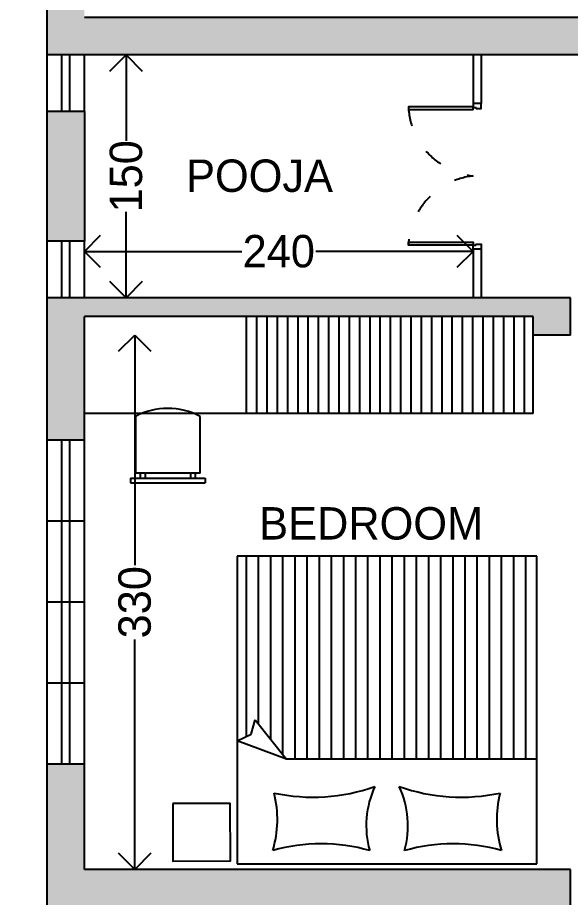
# Model space of a CAD drawing. Header units: inches. Extents: x -706 to 45253, y -3984 to 13819.
# Drawn here: x 36230 to 36571, y -996 to -453 of the extents above; entities that cross this region are included whole.
import ezdxf

# ---------------------------------------------------------------- set-up
doc = ezdxf.new("R2010")
doc.units = ezdxf.units.IN
doc.header["$PDMODE"] = 99
doc.header["$PDSIZE"] = 0.2
doc.linetypes.add('ACAD_ISO03W100', pattern=[30, 12, -18])
for name, color, linetype in [('BC-FURNITURE', 8, 'Continuous'), ('BC-GREYCOLOR', 8, 'Continuous'), ('BC-Hatch', 8, 'Continuous'), ('BC-JOINARY', 27, 'Continuous'), ('BC-WALLS', 1, 'Continuous'), ('BC-WHITECOLOR', 7, 'Continuous'), ('FUR', 8, 'Continuous')]:
    doc.layers.add(name, color=color, linetype=linetype)
doc.styles.add('BC-1IN100-1', font='FreeSans.ttf', dxfattribs={"height": 20})
doc.styles.add('style2', font='FreeSans.ttf')
doc.dimstyles.new('BC-1IN100-1', dxfattribs={"dimtxt": 20, "dimasz": 20, "dimexe": 0.18, "dimexo": 0.0625, "dimgap": 1, "dimtad": 0, "dimtoh": 1, "dimdec": 1, "dimzin": 12, "dimdsep": 46, "dimtxsty": 'BC-1IN100-1', "dimblk": 'OPEN90', "dimcen": 0.09, "dimse1": 1, "dimse2": 1, "dimclrd": 256, "dimclre": 256, "dimclrt": 7, "dimadec": 0, "dimazin": 0, "dimtfac": 1, "dimtdec": 1, "dimtofl": 0, "dimtmove": 1, "dimatfit": 3, "dimldrblk": 'OPEN90', "dimfxl": 0, "dimtolj": 1, "dimtzin": 0, "dimlwd": -1, "dimarcsym": 0})

# ---------------------------------------------------------------- blocks, each defined once
blk = doc.blocks.new('chair- 1')
at = {"layer": 'BC-FURNITURE'}
for p, q in [((119.5, -460.5), (73.5, -460.5)), ((73.5, -463.5), (73.5, -460.5)), ((119.5, -463.5), (119.5, -460.5)), ((119.5, -463.5), (73.5, -463.5)), ((76.5, -466.5), (76.5, -501.5)), ((76.5, -466.5), (116.5, -466.5)), ((79.5, -466.5), (79.5, -463.5)), ((82.5, -466.5), (82.5, -463.5)), ((110.5, -466.5), (110.5, -463.5)), ((113.5, -466.5), (113.5, -463.5)), ((116.5, -501.5), (116.5, -466.5))]:
    blk.add_line(p, q, dxfattribs=at)
blk.add_arc((96.5, -464), 42.5, 241.9275, 298.0725, dxfattribs=at)
blk = doc.blocks.new('_Open90')
at = {"color": 0, "linetype": 'ByBlock', "lineweight": -2}
for p, q in [((-0.5, 0.5), (0, 0)), ((0, 0), (-1, 0)), ((0, 0), (-0.5, -0.5))]:
    blk.add_line(p, q, dxfattribs=at)
blk = doc.blocks.new('*D770')
at = {"layer": 'BC-Hatch'}
for p, q in [((36291.06, -419.88), (36443.15, -419.88)), ((36641.06, -419.88), (36488.96, -419.88))]:
    blk.add_line(p, q, dxfattribs=at)
at = {"layer": 'Defpoints', "color": 0}
for p in [(36271.06, -419.88), (36271.06, -452.57), (36661.06, -452.57)]:
    blk.add_point(p, dxfattribs=at)
at = {"layer": 'BC-Hatch', "xscale": 20, "yscale": 20, "zscale": 20, "rotation": 180}
blk.add_blockref('_Open90', (36271.06, -419.88), dxfattribs=at)
at = {"layer": 'BC-Hatch', "xscale": 20, "yscale": 20, "zscale": 20}
blk.add_blockref('_Open90', (36661.06, -419.88), dxfattribs=at)
at = {"layer": 'BC-Hatch', "color": 7, "insert": (36466.06, -419.88), "char_height": 20, "attachment_point": 5, "style": 'BC-1IN100-1'}
blk.add_mtext('\\A1;390', dxfattribs=at)
blk = doc.blocks.new('*D772')
at = {"layer": 'BC-Hatch'}
for p, q in [((36302.15, -668.57), (36302.15, -790.67)), ((36302.15, -958.57), (36302.15, -836.48))]:
    blk.add_line(p, q, dxfattribs=at)
at = {"layer": 'Defpoints', "color": 0}
for p in [(36302.15, -648.57), (36361.06, -648.57), (36361.06, -978.57)]:
    blk.add_point(p, dxfattribs=at)
at = {"layer": 'BC-Hatch', "xscale": 20, "yscale": 20, "zscale": 20}
for p, rotation in [((36302.15, -648.57), 90), ((36302.15, -978.57), 270)]:
    blk.add_blockref('_Open90', p, dxfattribs=dict(at, rotation=rotation))
at = {"layer": 'BC-Hatch', "color": 7, "insert": (36302.15, -813.57), "char_height": 20, "attachment_point": 5, "rotation": 90, "style": 'BC-1IN100-1'}
blk.add_mtext('\\A1;330', dxfattribs=at)
blk = doc.blocks.new('*D781')
at = {"layer": 'BC-Hatch'}
for p, q in [((36296.83, -495.57), (36296.83, -528.63)), ((36296.83, -605.57), (36296.83, -572.52))]:
    blk.add_line(p, q, dxfattribs=at)
at = {"layer": 'Defpoints', "color": 0}
for p in [(36271.06, -475.57), (36296.83, -475.57), (36271.06, -625.57)]:
    blk.add_point(p, dxfattribs=at)
at = {"layer": 'BC-Hatch', "xscale": 20, "yscale": 20, "zscale": 20}
for p, rotation in [((36296.83, -475.57), 90), ((36296.83, -625.57), 270)]:
    blk.add_blockref('_Open90', p, dxfattribs=dict(at, rotation=rotation))
at = {"layer": 'BC-Hatch', "color": 7, "insert": (36296.83, -550.57), "char_height": 20, "attachment_point": 5, "rotation": 90, "style": 'BC-1IN100-1'}
blk.add_mtext('\\A1;150', dxfattribs=at)
blk = doc.blocks.new('*D782')
at = {"layer": 'BC-Hatch'}
for p, q in [((36291.06, -596.92), (36368.18, -596.92)), ((36491.06, -596.92), (36413.94, -596.92))]:
    blk.add_line(p, q, dxfattribs=at)
at = {"layer": 'Defpoints', "color": 0}
for p in [(36511.06, -596.92), (36271.06, -625.57), (36511.06, -625.57)]:
    blk.add_point(p, dxfattribs=at)
at = {"layer": 'BC-Hatch', "xscale": 20, "yscale": 20, "zscale": 20, "rotation": 180}
blk.add_blockref('_Open90', (36271.06, -596.92), dxfattribs=at)
at = {"layer": 'BC-Hatch', "xscale": 20, "yscale": 20, "zscale": 20}
blk.add_blockref('_Open90', (36511.06, -596.92), dxfattribs=at)
at = {"layer": 'BC-Hatch', "color": 7, "insert": (36391.06, -596.92), "char_height": 20, "attachment_point": 5, "style": 'BC-1IN100-1'}
blk.add_mtext('\\A1;240', dxfattribs=at)

msp = doc.modelspace()

# ---------------------------------------------------------------- hatches: boundary and pattern name
at = {"layer": 'BC-GREYCOLOR'}
h = msp.add_hatch(dxfattribs=at)
h.set_pattern_fill('ANSI31', color=256, scale=60, angle=225, style=0)
h.set_pattern_definition([(270, (36273.607, -693.3466), (7.5, -2e-14), [])])
h.paths.add_polyline_path([(36550.41, -910.37), (36550.41, -785.07), (36365.41, -785.07), (36365.41, -899.07), (36374.09, -895.03), (36376.52, -886.15), (36395.92, -910.37)])
at = {"layer": 'BC-Hatch'}
h = msp.add_hatch(color=16, dxfattribs=at)
h.paths.add_polyline_path([(36684.06, -475.57), (36684.06, -378.95), (36678.47, -379.79), (36684.06, -378.8), (36684.06, -368.16), (36667.02, -367.55), (36684.06, -367.93), (36684.06, -347.57), (36661.06, -347.57), (36661.06, -452.57), (36271.06, -452.57), (36271.06, -372.57), (36248.06, -372.57), (36248.06, -475.57)])
h.paths.add_polyline_path([(36271.06, -590.57), (36271.06, -510.57), (36248.06, -510.57), (36248.06, -590.57)])
h.paths.add_polyline_path([(36271.06, -172.57), (36271.06, -111.07), (36548.06, -111.07), (36548.06, -122.57), (36571.06, -122.57), (36571.06, -109.57), (36571.06, -99.57), (36271.06, -99.57), (36271.06, -69.57), (36248.06, -69.57), (36248.06, -172.57)])
h.paths.add_polyline_path([(36684.06, -197.57), (36684.06, -99.57), (36661.06, -99.57), (36661.06, -197.57)])
h.paths.add_polyline_path([(36894.06, -111.07, 1), (36917.06, -111.07, 1)])
h.paths.add_polyline_path([(36894.06, -464.07, 1), (36917.06, -464.07, 1)])
h.paths.add_polyline_path([(37330.06, -475.57), (37330.06, -99.57), (37307.06, -99.57), (37307.06, -475.57)])
h.paths.add_polyline_path([(37330.06, 50.43), (37330.06, 326.43), (37307.06, 326.43), (37307.06, 73.43), (37194.06, 73.43), (37194.06, 50.43)])
h.paths.add_polyline_path([(37007.06, 50.43), (37007.06, 73.43), (36917.06, 73.43), (36917.06, 103.43), (36894.06, 103.43), (36894.06, 50.43)])
h.paths.add_polyline_path([(36684.06, 50.43), (36684.06, 133.43), (36533.06, 133.43), (36533.06, 73.43), (36353.04, 73.43), (36353.04, 133.43), (36341.54, 133.43), (36331.54, 133.43), (36330.04, 133.43), (36330.04, 73.43), (36213.23, 73.43), (36211.7, 73.43), (36181.24, 73.43), (36000.04, 73.43), (36000.04, 313.43), (36330.04, 313.43), (36330.04, 223.43), (36331.54, 223.43), (36341.54, 223.43), (36353.04, 223.43), (36353.04, 313.43), (36533.06, 313.43), (36533.06, 253.43), (36556.06, 253.43), (36556.06, 336.43), (36271.06, 336.43), (36271.06, 441.43), (36248.06, 441.43), (36248.06, 336.43), (35977.04, 336.43), (35977.04, 50.43), (36248.06, 50.43), (36248.06, 20.43), (36271.06, 20.43), (36271.06, 50.43), (36511.06, 50.43), (36511.06, -9.57), (36522.56, -9.57), (36522.56, 50.43), (36556.06, 50.43), (36556.06, 121.93), (36661.06, 121.93), (36661.06, 50.43)])
h.paths.add_polyline_path([(36684.06, 223.43), (36684.06, 719.43), (36566.06, 719.43), (36566.06, 696.43), (36661.06, 696.43), (36661.06, 223.43), (36674.06, 223.43)])
h.paths.add_polyline_path([(36917.06, 253.43), (36917.06, 276.43), (36894.06, 276.43), (36894.06, 253.43)])
h.paths.add_polyline_path([(36917.06, 433.43), (36917.06, 709.43), (36917.06, 719.43), (36894.06, 719.43), (36894.06, 433.43)])
h.paths.add_polyline_path([(37330.06, 426.43), (37330.06, 561.43), (37307.06, 561.43), (37307.06, 486.43), (37307.06, 426.43)])
h = msp.add_hatch(color=16, dxfattribs=at)
h.paths.add_polyline_path([(37330.06, -1001.57), (37330.06, -625.57), (37307.06, -625.57), (37307.06, -1001.57)])
h.paths.add_polyline_path([(37293.27, -1174.57), (37302.17, -1156.79), (37294.62, -1174.57), (37330.06, -1174.57), (37330.06, -1151.57), (37269.9, -1151.57), (37275.77, -1174.57), (37283.49, -1174.57), (37283.63, -1173.68), (37283.58, -1174.57)])
h.paths.add_polyline_path([(37273.93, -1174.57), (37269.73, -1151.57), (37212.06, -1151.57), (37212.06, -1174.57), (37256.94, -1174.57), (37246.42, -1162.09), (37260.9, -1174.57)])
h.paths.add_polyline_path([(37012.06, -1174.57), (37012.06, -1151.57), (36844.06, -1151.57), (36844.06, -1162.35), (36844.06, -1174.57)])
h.paths.add_polyline_path([(36894.06, -990.07, 1), (36917.06, -990.07, 1)])
h.paths.add_polyline_path([(36894.06, -637.07, 1), (36917.06, -637.07, 1)])
h.paths.add_polyline_path([(36684.06, -738.57), (36684.06, -625.57), (36661.06, -625.57), (36661.06, -738.57)])
h.paths.add_polyline_path([(36684.06, -1151.57), (36684.06, -888.57), (36661.06, -888.57), (36661.06, -978.57), (36661.06, -1151.57), (36631.06, -1151.57), (36631.06, -1174.57), (36734.06, -1174.57), (36734.06, -1162.35), (36734.06, -1151.57)])
h.paths.add_polyline_path([(36571.06, -1001.57), (36571.06, -978.57), (36271.06, -978.57), (36271.06, -913.57), (36248.06, -913.57), (36248.06, -1001.57), (36271.06, -1001.57)])
h.paths.add_polyline_path([(36271.06, -713.57), (36271.06, -637.07), (36548.06, -637.07), (36548.06, -648.57), (36571.06, -648.57), (36571.06, -625.57), (36248.06, -625.57), (36248.06, -713.57)])
h.paths.add_polyline_path([(36271.06, -1151.57), (36271.06, -1091.57), (36248.06, -1091.57), (36248.06, -1174.57), (36571.06, -1174.57), (36571.06, -1151.57)])
h.paths.add_polyline_path([(36684.06, -1497.57), (36684.06, -1474.57), (36586.06, -1474.57), (36586.06, -1497.57)])
h.paths.add_polyline_path([(36992.06, -1497.57), (36992.06, -1474.57), (36917.06, -1474.57), (36894.06, -1474.57), (36894.06, -1497.57)])
h.paths.add_polyline_path([(36969.06, -1809.07, 1), (36992.06, -1809.07, 1)])
h.paths.add_polyline_path([(36586.06, -1809.07, 1), (36609.06, -1809.07, 1)])
h.paths.add_polyline_path([(36522.56, -1151.57), (36522.56, -1091.57), (36511.06, -1091.57), (36511.06, -1146.57, 0.002309), (36511.8, -1146.57), (36515.6, -1146.57), (36515.6, -1145.32), (36521.8, -1145.32), (36521.8, -1151.57)], flags=16)
h = msp.add_hatch(dxfattribs=at)
h.set_pattern_fill('ANSI31', color=256, scale=2, angle=45, style=0)
h.set_pattern_definition([(90, (16590.9237, -1178.481), (-6.35, 2e-14), [])])
h.paths.add_polyline_path([(36548.06, -697.07), (36548.06, -648.57), (36548.06, -637.07), (36371.06, -637.07), (36371.06, -697.07)])

# ---------------------------------------------------------------- linework, layer by layer
for p, q in [((36248.06, -510.57), (36248.06, -475.57)), ((36257.06, -510.57), (36257.06, -475.57)), ((36262.06, -510.57), (36262.06, -475.57)), ((36271.06, -510.57), (36271.06, -475.57)), ((36511.06, -475.57), (36511.06, -505.57)), ((36516.06, -475.57), (36516.06, -505.57)), ((36516.06, -505.57), (36511.06, -505.57)), ((36248.06, -625.57), (36248.06, -590.57)), ((36257.06, -625.57), (36257.06, -590.57)), ((36262.06, -625.57), (36262.06, -590.57)), ((36271.06, -625.57), (36271.06, -590.57)), ((36516.06, -595.57), (36511.06, -595.57)), ((36511.06, -595.57), (36511.06, -625.57)), ((36516.06, -595.57), (36516.06, -625.57)), ((36371.06, -697.07), (36371.06, -637.07)), ((36548.06, -697.07), (36548.06, -637.07)), ((36548.06, -697.07), (36271.06, -697.07))]:
    msp.add_line(p, q)
at = {"layer": 'BC-Hatch', "linetype": 'ACAD_ISO03W100'}
for centre, start, end in [((36516.14, -505.5), 182.6717, 263.5386), ((36516.14, -595.18), 96.4614, 177.3283)]:
    msp.add_arc(centre, 45.13, start, end, dxfattribs=at)
at = {"layer": 'BC-JOINARY'}
for points in [[(36511.06, -507.6), (36471.06, -507.6), (36471.06, -509.35), (36511.06, -509.35)], [(36511.06, -593.07), (36471.06, -593.07), (36471.06, -591.32), (36511.06, -591.32)]]:
    msp.add_lwpolyline(points, close=True, dxfattribs=at)
for points in [[(36512.96, -508.07), (36512.96, -508.7), (36516.06, -508.7), (36516.06, -505.57), (36511.06, -505.57), (36511.06, -508.07), (36512.96, -508.07)], [(36512.96, -593.07), (36512.96, -592.45), (36516.06, -592.45), (36516.06, -595.57), (36511.06, -595.57), (36511.06, -593.07), (36512.96, -593.07)]]:
    msp.add_lwpolyline(points, dxfattribs=at)
at = {"layer": 'BC-WALLS'}
for p, q in [((36248.06, -475.57), (36248.06, -372.57)), ((36661.06, -452.57), (36271.06, -452.57)), ((36684.06, -475.57), (36248.06, -475.57)), ((36271.06, -510.57), (36248.06, -510.57)), ((36248.06, -590.57), (36248.06, -510.57)), ((36271.06, -510.57), (36271.06, -590.57)), ((36271.06, -590.57), (36248.06, -590.57)), ((36571.06, -625.57), (36248.06, -625.57)), ((36248.06, -713.57), (36248.06, -625.57)), ((36571.06, -648.57), (36571.06, -625.57)), ((36271.06, -713.57), (36271.06, -637.07)), ((36548.06, -637.07), (36271.06, -637.07)), ((36548.06, -648.57), (36548.06, -637.07)), ((36571.06, -648.57), (36548.06, -648.57)), ((36271.06, -713.57), (36248.06, -713.57)), ((36271.06, -913.57), (36248.06, -913.57)), ((36248.06, -1001.57), (36248.06, -913.57)), ((36271.06, -978.57), (36271.06, -913.57)), ((36571.06, -978.57), (36271.06, -978.57)), ((36571.06, -1001.57), (36571.06, -978.57))]:
    msp.add_line(p, q, dxfattribs=at)
at = {"layer": 'BC-WHITECOLOR'}
for p, q in [((36248.06, -913.57), (36248.06, -713.57)), ((36257.06, -913.57), (36257.06, -713.57)), ((36262.06, -913.57), (36262.06, -713.57)), ((36271.06, -913.57), (36271.06, -713.57)), ((36271.06, -763.57), (36248.06, -763.57)), ((36271.06, -813.57), (36248.06, -813.57)), ((36271.06, -863.57), (36248.06, -863.57)), ((36271.06, -863.57), (36248.06, -863.57)), ((36271.06, -863.57), (36248.06, -863.57))]:
    msp.add_line(p, q, dxfattribs=at)
at = {"layer": 'FUR'}
for p, q in [((36365.41, -785.07), (36365.41, -975.07)), ((36550.41, -785.07), (36365.41, -785.07)), ((36550.41, -975.07), (36550.41, -785.07)), ((36374.09, -895.03), (36376.52, -886.15)), ((36376.52, -886.15), (36395.92, -910.37)), ((36365.41, -899.07), (36374.09, -895.03)), ((36395.92, -910.37), (36365.41, -899.07)), ((36550.41, -910.37), (36395.92, -910.37)), ((36365.41, -975.07), (36550.41, -975.07))]:
    msp.add_line(p, q, dxfattribs=at)
msp.add_lwpolyline([(36325.58, -937.82), (36325.61, -973.36), (36361.16, -973.34), (36361.13, -937.79)], close=True, dxfattribs=at)
for centre, radius, start, end in [((36412.18, -820.15), 113.78, 257.8002, 289.6202), ((36502.2, -951.47), 57.16, 155.0149, 195.6675), ((36413.63, -951.47), 57.16, 344.3325, 24.9851), ((36503.65, -820.15), 113.78, 250.3798, 282.1998), ((36324.31, -947.68), 65.87, 343.0501, 14.3425), ((36591.51, -947.68), 65.87, 165.6575, 196.9499), ((36417.2, -1073.65), 110.87, 74.3235, 105.6327), ((36498.62, -1073.65), 110.87, 74.3673, 105.6765)]:
    msp.add_arc(centre, radius, start, end, dxfattribs=at)

# ---------------------------------------------------------------- block references
at = {"layer": 'FUR', "rotation": 179.9999999995279}
msp.add_blockref('chair- 1', (36419.03, -1200.41, -20022.8), dxfattribs=at)

# ---------------------------------------------------------------- texts
at = {"layer": 'BC-WHITECOLOR', "char_height": 20, "width": 113.9495, "attachment_point": 1, "style": 'style2'}
for s, insert in [('{\\fFreeSans|b0|i0|c0|p18;POOJA}', (36333.84, -540.2)), ('{\\fFreeSans|b0|i0|c0|p18;BEDROOM}', (36378.99, -754.86))]:
    msp.add_mtext(s, dxfattribs=dict(at, insert=insert))

# ---------------------------------------------------------------- dimensions: what is measured, and where the dimension line sits
at = {"layer": 'BC-Hatch'}
for base, p1, p2, picture, middle in [((36271.06, -419.88), (36661.06, -452.57), (36271.06, -452.57), '*D770', (36466.06, -419.88)), ((36511.06, -596.92), (36271.06, -625.57), (36511.06, -625.57), '*D782', (36391.06, -596.92))]:
    dim = msp.add_linear_dim(base=base, p1=p1, p2=p2, dimstyle='BC-1IN100-1', dxfattribs=at)
    dim.commit()
    dim.dimension.update_dxf_attribs({"geometry": picture, "text_midpoint": middle})
for base, p1, p2, picture, middle in [((36296.83, -475.57), (36271.06, -625.57), (36271.06, -475.57), '*D781', (36296.83, -550.57)), ((36302.15, -648.57), (36361.06, -978.57), (36361.06, -648.57), '*D772', (36302.15, -813.57))]:
    dim = msp.add_linear_dim(base=base, p1=p1, p2=p2, angle=90, dimstyle='BC-1IN100-1', dxfattribs=at)
    dim.commit()
    dim.dimension.update_dxf_attribs({"geometry": picture, "text_midpoint": middle})

doc.saveas('drawing.dxf')
